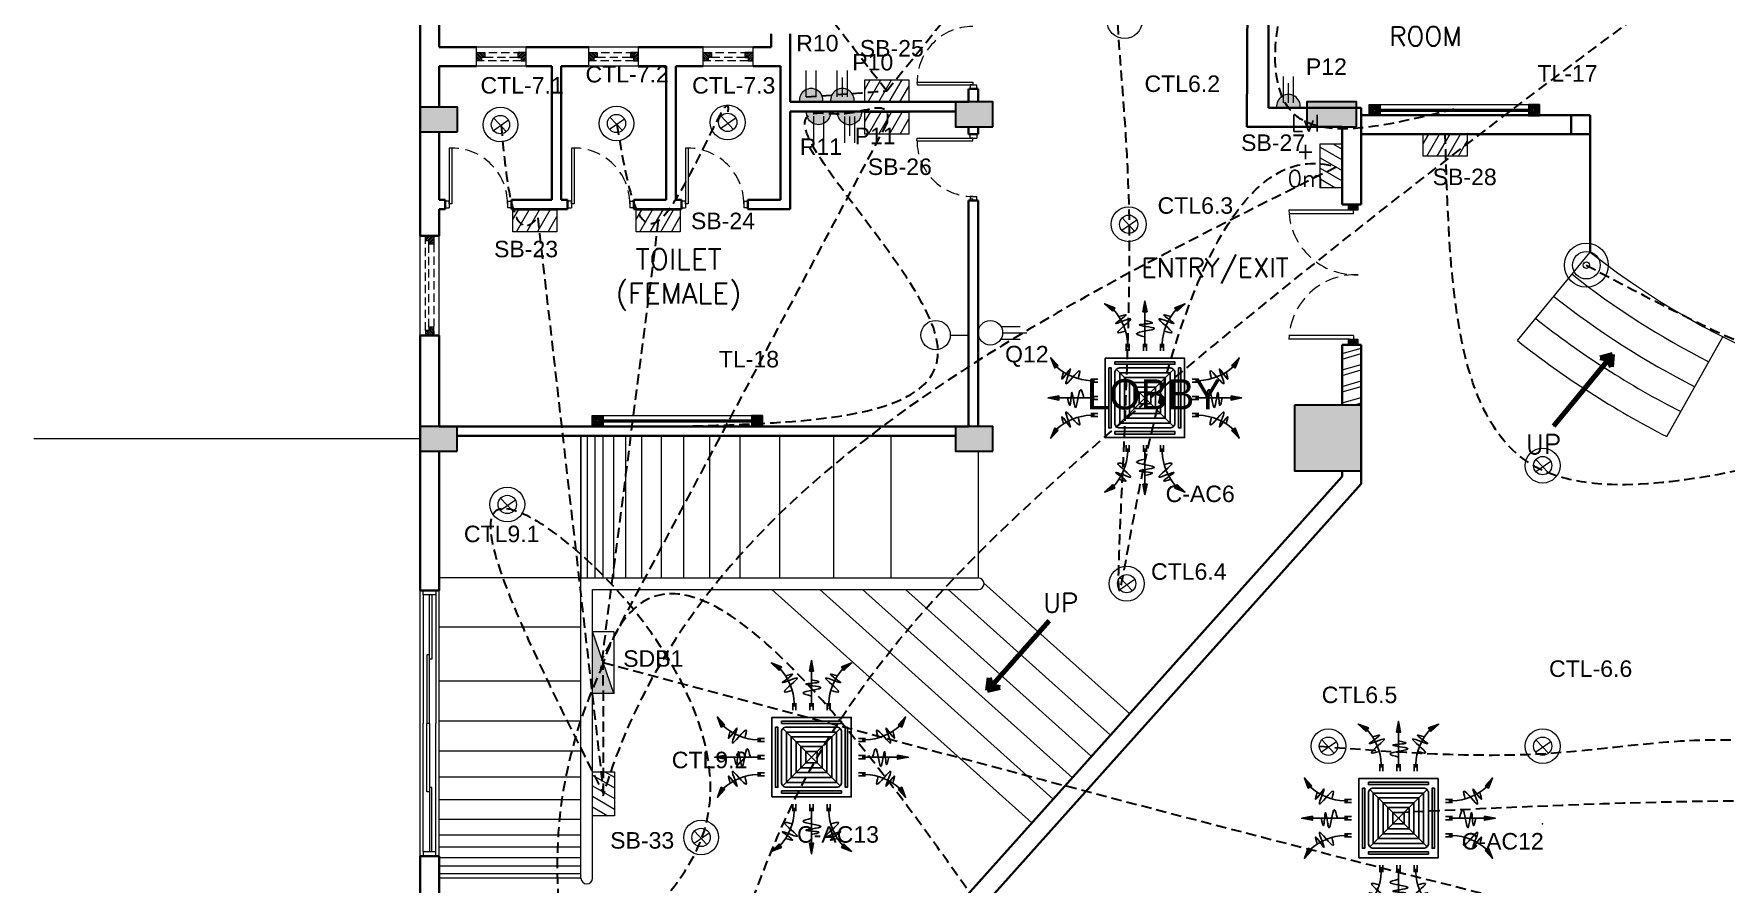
# Model space of a CAD drawing. Header units: inches. Extents: x 845 to 17085, y 908 to 10810.
# Drawn here: x 3922 to 4537, y 6362 to 6671 of the extents above; entities that cross this region are included whole.
import ezdxf

# ---------------------------------------------------------------- set-up
doc = ezdxf.new("R2010")
doc.units = ezdxf.units.IN
doc.header["$LTSCALE"] = 15
doc.header["$MEASUREMENT"] = 0
for name, pattern in [('ACAD_ISO03W100', [30, 12, -18]), ('CENTER2', [1.125, 0.75, -0.125, 0.125, -0.125]), ('CONTINUA', [0]), ('DASHED2', [0.375, 0.25, -0.125]), ('HIDDEN', [0.375, 0.25, -0.125])]:
    doc.linetypes.add(name, pattern=pattern)
for name, color, linetype, lineweight in [('.13', 5, 'Continuous', 13), ('.15', 4, 'Continuous', 15), ('c1', 21, 'Continuous', 30), ('E. Fixture', 6, 'Continuous', 20), ('FURN', 43, 'Continuous', 18), ('FURN 2', 34, 'Continuous', 15), ('FURNITURE', 175, 'Continuous', 80), ('HATCH', 251, 'Continuous', 5), ('humans', 7, 'Continuous', 15), ('PDF_Layer1', 1, 'Continuous', 18), ('SLD', 140, 'Continuous', 9), ('wall 1', 1, 'Continuous', 35), ('WIND & DOOR', 160, 'Continuous', 9), ('window and door', 170, 'Continuous', 9)]:
    doc.layers.add(name, color=color, linetype=linetype, lineweight=lineweight)
for name, color, linetype in [('AIR', 7, 'Continuous'), ('AIR-00', 8, 'Continuous'), ('AIR-01', 105, 'Continuous'), ('AIR-02', 2, 'Continuous'), ('AIR-04', 40, 'Continuous'), ('DB cable', 141, 'HIDDEN'), ('SB cable', 58, 'CENTER2'), ('Text', 255, 'Continuous')]:
    doc.layers.add(name, color=color, linetype=linetype)
doc.styles.add('ROMANS', font='ROMANS')
doc.styles.get("Standard").update_dxf_attribs({"font": 'arial.ttf'})

# ---------------------------------------------------------------- blocks, each defined once
blk = doc.blocks.new('ARROW')
at = {"layer": 'FURNITURE'}
h = blk.add_hatch(color=4, dxfattribs=at)
h.dxf.hatch_style = 1
h.paths.add_polyline_path([(3172.813, 3642.279), (3172.7, 3642.199), (3172.768, 3642.199)])
h.paths.add_polyline_path([(3172.768, 3642.199), (3172.7, 3642.199), (3172.813, 3642.119)])
at = {"color": 4}
blk.add_line((3173.701, 3642.202), (3173.701, 3642.196), dxfattribs=at)
at = {"layer": 'FURNITURE', "color": 4}
for p, q in [((3172.7, 3642.199), (3172.813, 3642.279)), ((3172.813, 3642.279), (3172.768, 3642.199)), ((3173.701, 3642.202), (3172.7, 3642.202)), ((3173.701, 3642.199), (3172.7, 3642.199)), ((3172.7, 3642.199), (3172.813, 3642.119)), ((3173.701, 3642.196), (3172.7, 3642.196)), ((3172.813, 3642.119), (3172.768, 3642.199))]:
    blk.add_line(p, q, dxfattribs=at)
blk = doc.blocks.new('C')
at = {"layer": 'E. Fixture'}
blk.add_hatch(color=256, dxfattribs=at).paths.add_polyline_path([(27131.11, -3595.1), (27140.34, -3595.1), (27140.34, -3591.94)])
blk.add_line((27140.34, -3591.94), (27131.11, -3595.1), dxfattribs=at)
blk.add_lwpolyline([(27131.11, -3591.94), (27140.34, -3591.94), (27140.34, -3595.1), (27131.11, -3595.1), (27131.11, -3591.94)], dxfattribs=at)
blk = doc.blocks.new('05')
at = {"layer": 'E. Fixture'}
blk.add_hatch(color=256, dxfattribs=at).paths.add_polyline_path([(27124.32, -3822.56), (27124.32, -3814.56, 1.138442)])
for p, q in [((27122.65, -3816.83), (27113.67, -3816.83)), ((27122.65, -3818.56), (27115.97, -3818.56)), ((27124.32, -3822.56), (27124.32, -3814.56)), ((27122.65, -3820.28), (27113.67, -3820.28))]:
    blk.add_line(p, q, dxfattribs=at)
blk.add_arc((27123.8, -3818.56), 4.03, 82.59172, 277.40828, dxfattribs=at)
blk = doc.blocks.new('10')
at = {"layer": 'E. Fixture'}
blk.add_hatch(color=256, dxfattribs=at).paths.add_polyline_path([(27132.13, -3831.38), (27132.13, -3823.38, 1.138442)])
for p, q in [((27132.13, -3831.38), (27132.13, -3823.38)), ((27130.46, -3825.65), (27121.48, -3825.65)), ((27130.46, -3829.1), (27121.48, -3829.1))]:
    blk.add_line(p, q, dxfattribs=at)
blk.add_arc((27131.61, -3827.38), 4.03, 82.59172, 277.40828, dxfattribs=at)
blk = doc.blocks.new('oo')
at = {"layer": 'E. Fixture', "lineweight": 15}
for p, q in [((755.23, 589.1), (809.18, 589.1)), ((755.23, 589.03), (809.18, 589.03)), ((755.23, 588.97), (809.18, 588.97)), ((755.23, 588.9), (809.18, 588.9)), ((755.23, 588.77), (809.18, 588.77)), ((755.23, 588.63), (809.18, 588.63)), ((755.23, 588.57), (809.18, 588.57)), ((755.23, 588.5), (809.18, 588.5)), ((755.23, 588.43), (809.18, 588.43)), ((755.23, 588.43), (809.18, 588.43))]:
    blk.add_line(p, q, dxfattribs=at)
at = {"layer": 'E. Fixture', "color": 5, "lineweight": 15}
blk.add_lwpolyline([(751.23, 590.77), (813.18, 590.77), (813.18, 586.76), (751.23, 586.76), (751.23, 590.77)], dxfattribs=at)
at = {"layer": 'HATCH', "lineweight": 15}
for points in [[(751.23, 590.77), (755.23, 590.77), (755.23, 586.76), (751.23, 586.76)], [(751.56, 590.43), (754.89, 590.43), (754.89, 587.1), (751.56, 587.1)], [(751.89, 590.1), (754.56, 590.1), (754.56, 587.43), (751.89, 587.43)], [(752.23, 589.77), (754.23, 589.77), (754.23, 587.76), (752.23, 587.76)], [(752.56, 589.43), (753.89, 589.43), (753.89, 588.1), (752.56, 588.1)], [(752.89, 589.1), (753.56, 589.1), (753.56, 588.43), (752.89, 588.43)], [(813.18, 590.77), (809.18, 590.77), (809.18, 586.76), (813.18, 586.76)], [(812.85, 590.43), (809.51, 590.43), (809.51, 587.1), (812.85, 587.1)], [(812.52, 590.1), (809.85, 590.1), (809.85, 587.43), (812.52, 587.43)], [(812.18, 589.77), (810.18, 589.77), (810.18, 587.76), (812.18, 587.76)], [(811.85, 589.43), (810.52, 589.43), (810.52, 588.1), (811.85, 588.1)], [(811.52, 589.1), (810.85, 589.1), (810.85, 588.43), (811.52, 588.43)]]:
    blk.add_lwpolyline(points, close=True, dxfattribs=at)
blk = doc.blocks.new('FCU-13000P (CASSETTE SPLIT)')
at = {"layer": 'AIR-00', "ltscale": 3}
for p, q in [((0, 0.523), (0, 1)), ((-0.193, 0.558), (-0.193, 0.487)), ((-0.162, 0.558), (-0.162, 0.487)), ((-0.016, 0.558), (-0.016, 0.487)), ((0.016, 0.558), (0.016, 0.487)), ((0.162, 0.558), (0.162, 0.487)), ((0.193, 0.558), (0.193, 0.487)), ((-0.558, 0.193), (-0.487, 0.193)), ((0.558, 0.193), (0.487, 0.193)), ((-0.523, 0), (-1, 0)), ((-0.558, 0.162), (-0.487, 0.162)), ((-0.558, 0.016), (-0.487, 0.016)), ((0.558, 0.162), (0.487, 0.162)), ((0.558, 0.016), (0.487, 0.016)), ((0.523, 0), (1, 0)), ((-0.558, -0.016), (-0.487, -0.016)), ((-0.558, -0.162), (-0.487, -0.162)), ((0.558, -0.016), (0.487, -0.016)), ((0.558, -0.162), (0.487, -0.162)), ((-0.558, -0.193), (-0.487, -0.193)), ((0.558, -0.193), (0.487, -0.193)), ((-0.193, -0.558), (-0.193, -0.487)), ((-0.162, -0.558), (-0.162, -0.487)), ((-0.016, -0.558), (-0.016, -0.487)), ((0, -0.523), (0, -1)), ((0.016, -0.558), (0.016, -0.487)), ((0.162, -0.558), (0.162, -0.487)), ((0.193, -0.558), (0.193, -0.487))]:
    blk.add_line(p, q, dxfattribs=at)
at = {"layer": 'AIR-00'}
for p, q in [((0.295, -0.295), (-0.295, 0.295)), ((0.295, 0.295), (-0.295, -0.295))]:
    blk.add_line(p, q, dxfattribs=at)
at = {"layer": 'AIR-00', "ltscale": 3}
for points in [[(-0.335, 0.895), (-0.311, 0.932), (-0.416, 0.973)], [(-0.022, 0.89), (0.022, 0.89), (0, 1)], [(0.335, 0.895), (0.311, 0.932), (0.416, 0.973)], [(-0.895, 0.335), (-0.932, 0.311), (-0.973, 0.416)], [(0.895, 0.335), (0.932, 0.311), (0.973, 0.416)], [(-0.89, 0.022), (-0.89, -0.022), (-1, 0)], [(0.89, 0.022), (0.89, -0.022), (1, 0)], [(-0.895, -0.335), (-0.932, -0.311), (-0.973, -0.416)], [(0.895, -0.335), (0.932, -0.311), (0.973, -0.416)], [(-0.335, -0.895), (-0.311, -0.932), (-0.416, -0.973)], [(-0.022, -0.89), (0.022, -0.89), (0, -1)], [(0.335, -0.895), (0.311, -0.932), (0.416, -0.973)]]:
    blk.add_lwpolyline(points, close=True, dxfattribs=at)
at = {"layer": 'AIR-00'}
for points in [[(-0.323, 0.914, -0.171809), (-0.178, 0.558), (-0.178, 0.522)], [(0.323, 0.914, 0.171809), (0.178, 0.558), (0.178, 0.522)], [(-0.914, 0.323, 0.171809), (-0.558, 0.178), (-0.522, 0.178)], [(0.914, 0.323, -0.171809), (0.558, 0.178), (0.522, 0.178)], [(-0.914, -0.323, -0.171809), (-0.558, -0.178), (-0.522, -0.178)], [(0.914, -0.323, 0.171809), (0.558, -0.178), (0.522, -0.178)], [(-0.323, -0.914, 0.171809), (-0.178, -0.558), (-0.178, -0.522)], [(0.323, -0.914, -0.171809), (0.178, -0.558), (0.178, -0.522)]]:
    blk.add_lwpolyline(points, format="xyb", dxfattribs=at)
for points in [[(-0.26, -0.26), (0.26, -0.26), (0.26, 0.26), (-0.26, 0.26)], [(-0.21, -0.21), (0.21, -0.21), (0.21, 0.21), (-0.21, 0.21)], [(-0.16, -0.16), (0.16, -0.16), (0.16, 0.16), (-0.16, 0.16)], [(-0.11, -0.11), (0.11, -0.11), (0.11, 0.11), (-0.11, 0.11)], [(-0.06, -0.06), (0.06, -0.06), (0.06, 0.06), (-0.06, 0.06)]]:
    blk.add_lwpolyline(points, close=True, dxfattribs=at)
at = {"layer": 'AIR-00', "ltscale": 3}
for points in [[(-0.268, 0.84), (-0.231, 0.852), (-0.134, 0.882), (-0.422, 0.704), (0.005, 0.903), (-0.358, 0.645), (-0.239, 0.678), (-0.199, 0.69)], [(0.268, 0.84), (0.231, 0.852), (0.134, 0.882), (0.422, 0.704), (-0.005, 0.903), (0.358, 0.645), (0.239, 0.678), (0.199, 0.69)], [(-0.84, 0.268), (-0.852, 0.231), (-0.882, 0.134), (-0.704, 0.422), (-0.903, -0.005), (-0.645, 0.358), (-0.678, 0.239), (-0.69, 0.199)], [(0.84, 0.268), (0.852, 0.231), (0.882, 0.134), (0.704, 0.422), (0.903, -0.005), (0.645, 0.358), (0.678, 0.239), (0.69, 0.199)], [(-0.84, -0.268), (-0.852, -0.231), (-0.882, -0.134), (-0.704, -0.422), (-0.903, 0.005), (-0.645, -0.358), (-0.678, -0.239), (-0.69, -0.199)], [(0.84, -0.268), (0.852, -0.231), (0.882, -0.134), (0.704, -0.422), (0.903, 0.005), (0.645, -0.358), (0.678, -0.239), (0.69, -0.199)], [(-0.268, -0.84), (-0.231, -0.852), (-0.134, -0.882), (-0.422, -0.704), (0.005, -0.903), (-0.358, -0.645), (-0.239, -0.678), (-0.199, -0.69)], [(0.268, -0.84), (0.231, -0.852), (0.134, -0.882), (0.422, -0.704), (-0.005, -0.903), (0.358, -0.645), (0.239, -0.678), (0.199, -0.69)]]:
    blk.add_open_spline(points, degree=3, knots=[0.0032834, 0.0032834, 0.0032834, 0.0032834, 0.0712567, 0.1924075, 0.3347111, 0.5062145, 0.5813292, 0.5813292, 0.5813292, 0.5813292], dxfattribs=at)
for points in [[(0, 0.8), (0.077, 0.776), (-0.058, 0.755), (0.098, 0.718), (-0.087, 0.663), (0, 0.631)], [(-0.8, 0), (-0.776, -0.077), (-0.755, 0.058), (-0.718, -0.098), (-0.663, 0.087), (-0.631, 0)], [(0.8, 0), (0.776, -0.077), (0.755, 0.058), (0.718, -0.098), (0.663, 0.087), (0.631, 0)], [(0, -0.8), (0.077, -0.776), (-0.058, -0.755), (0.098, -0.718), (-0.087, -0.663), (0, -0.631)]]:
    blk.add_spline(points, degree=3, dxfattribs=at)
for points in [[(-0.416, 0.973), (-0.335, 0.895), (-0.311, 0.932)], [(0, 1), (-0.022, 0.89), (0.022, 0.89)], [(0.416, 0.973), (0.335, 0.895), (0.311, 0.932)], [(-0.973, 0.416), (-0.895, 0.335), (-0.932, 0.311)], [(0.973, 0.416), (0.895, 0.335), (0.932, 0.311)], [(-1, 0), (-0.89, 0.022), (-0.89, -0.022)], [(1, 0), (0.89, 0.022), (0.89, -0.022)], [(-0.973, -0.416), (-0.895, -0.335), (-0.932, -0.311)], [(0.973, -0.416), (0.895, -0.335), (0.932, -0.311)], [(-0.416, -0.973), (-0.335, -0.895), (-0.311, -0.932)], [(0, -1), (-0.022, -0.89), (0.022, -0.89)], [(0.416, -0.973), (0.335, -0.895), (0.311, -0.932)]]:
    blk.add_solid(points, dxfattribs=at)
at = {"layer": 'AIR-01'}
for points in [[(-0.31, 0.372), (0.31, 0.372), (0.31, 0.348), (-0.31, 0.348)], [(-0.373, 0.31), (-0.348, 0.31), (-0.348, -0.31), (-0.373, -0.31)], [(0.372, 0.31), (0.348, 0.31), (0.348, -0.31), (0.372, -0.31)], [(-0.31, -0.373), (0.31, -0.373), (0.31, -0.348), (-0.31, -0.348)]]:
    blk.add_lwpolyline(points, close=True, dxfattribs=at)
at = {"layer": 'AIR-02'}
blk.add_lwpolyline([(-0.26, -0.31), (0.26, -0.31, 0.414214), (0.31, -0.26), (0.31, 0.26, 0.414214), (0.26, 0.31), (-0.26, 0.31, 0.414214), (-0.31, 0.26), (-0.31, -0.26, 0.414214)], format="xyb", close=True, dxfattribs=at)
at = {"layer": 'AIR-04'}
blk.add_lwpolyline([(-0.41, -0.41), (0.41, -0.41), (0.41, 0.41), (-0.41, 0.41)], close=True, dxfattribs=at)
blk = doc.blocks.new('L4')
at = {"layer": 'E. Fixture'}
for radius in [8, 8, 5, 1.17]:
    blk.add_circle((39232.56, 28184.17), radius, dxfattribs=at)

msp = doc.modelspace()

# ---------------------------------------------------------------- hatches: boundary and pattern name
at = {"layer": 'E. Fixture', "lineweight": 5}
h = msp.add_hatch(dxfattribs=at)
h.set_pattern_fill('ANSI31', color=256, scale=26.668912, angle=15, style=0)
h.set_pattern_definition([(60, (-66607.7462, 14084.1857), (-2.88699442, 1.666807), [])])
h.paths.add_polyline_path([(4223.81, 6645.9), (4239.81, 6645.9), (4239.81, 6653.9), (4223.81, 6653.9)])
h = msp.add_hatch(dxfattribs=at)
h.set_pattern_fill('ANSI31', color=256, scale=26.668912, angle=15, style=0)
h.set_pattern_definition([(60, (-66607.673, 14072.4368), (-2.88699442, 1.666807), [])])
h.paths.add_polyline_path([(4223.88, 6634.15), (4239.88, 6634.15), (4239.88, 6642.15), (4223.88, 6642.15)])
h = msp.add_hatch(dxfattribs=at)
h.set_pattern_fill('ANSI31', color=256, scale=26.668912, angle=-75, style=0)
h.set_pattern_definition([(330, (11827.7637, 77462.244), (1.666807, 2.88699442), [])])
h.paths.add_polyline_path([(4389.47, 6630.69), (4389.47, 6614.69), (4397.47, 6614.69), (4397.47, 6630.69)])
h = msp.add_hatch(dxfattribs=at)
h.set_pattern_fill('ANSI31', color=256, scale=26.668912, angle=15, style=0)
h.set_pattern_definition([(60, (-66404.5973, 14064.438), (-2.88699442, 1.666807), [])])
h.paths.add_polyline_path([(4426.95, 6626.15), (4442.96, 6626.15), (4442.96, 6634.15), (4426.95, 6634.15)])
h = msp.add_hatch(dxfattribs=at)
h.set_pattern_fill('ANSI31', color=256, scale=26.668912, angle=15, style=0)
h.set_pattern_definition([(60, (-66735.691, 14036.9714), (-2.88699442, 1.666807), [])])
h.paths.add_polyline_path([(4095.86, 6598.68), (4111.86, 6598.68), (4111.86, 6606.68), (4095.86, 6606.68)])
h = msp.add_hatch(dxfattribs=at)
h.set_pattern_fill('ANSI31', color=256, scale=26.668912, angle=15, style=0)
h.set_pattern_definition([(60, (-66690.818, 14036.9714), (-2.88699442, 1.666807), [])])
h.paths.add_polyline_path([(4140.73, 6598.68), (4156.73, 6598.68), (4156.73, 6606.68), (4140.73, 6606.68)])
h = msp.add_hatch(dxfattribs=at)
h.set_pattern_fill('ANSI31', color=256, scale=26.668912, angle=-75, style=0)
h.set_pattern_definition([(330, (11563.0955, 77233.9306), (1.666807, 2.88699442), [])])
h.paths.add_polyline_path([(4124.8, 6402.38), (4124.8, 6386.38), (4132.81, 6386.38), (4132.81, 6402.38)])
at = {"layer": 'HATCH'}
h = msp.add_hatch(color=256, dxfattribs=at)
h.dxf.hatch_style = 1
h.paths.add_polyline_path([(4075.64, 6644.02), (4075.64, 6634.97), (4062.07, 6634.97), (4062.07, 6644.02)])
h = msp.add_hatch(color=256, dxfattribs=at)
h.dxf.hatch_style = 1
h.paths.add_polyline_path([(4270.44, 6645.9), (4270.44, 6636.85), (4256.87, 6636.85), (4256.87, 6645.9)])
h = msp.add_hatch(color=256, dxfattribs=at)
h.dxf.hatch_style = 1
h.paths.add_polyline_path([(4402.69, 6645.9), (4402.69, 6636.85), (4384.6, 6636.85), (4384.6, 6645.9)])
at = {"layer": 'HATCH', "lineweight": 0, "true_color": 0x000000}
h = msp.add_hatch(dxfattribs=at)
h.set_pattern_fill('ANSI31', color=18, scale=0.135883)
h.set_pattern_definition([(45, (-945171.98487, -1055695.2098), (-0.30506607815, 0.30506607815), [])])
h.paths.add_polyline_path([(4403.2, 6559.63), (4402.86, 6559.63), (4399.81, 6559.63), (4399.81, 6557.58), (4403.2, 6557.58)])
h.paths.add_polyline_path([(4403.2, 6608.54), (4399.81, 6608.54), (4399.81, 6606.49), (4400.15, 6606.49), (4403.2, 6606.49)])
at = {"layer": 'HATCH'}
h = msp.add_hatch(dxfattribs=at)
h.set_pattern_fill('ANSI32', color=256, scale=0.603121, angle=151)
h.set_pattern_definition([(196, (-97412.798, -48829.086), (1.58346172, -5.52218727), []), (196, (-97415.1666, -48827.773), (1.58346172, -5.52218727), [])])
h.paths.add_polyline_path([(4397.47, 6535.8), (4404.41, 6535.8), (4404.41, 6557.58), (4397.47, 6557.58)])
h = msp.add_hatch(color=256, dxfattribs=at)
h.dxf.hatch_style = 1
h.paths.add_polyline_path([(4404.41, 6525.53), (4380.28, 6525.53), (4380.28, 6511.67), (4404.41, 6511.67)])
h.paths.add_polyline_path([(4404.41, 6535.8), (4380.28, 6535.8), (4380.28, 6525.53), (4404.41, 6525.53)])
h = msp.add_hatch(color=256, dxfattribs=at)
h.dxf.hatch_style = 1
h.paths.add_polyline_path([(4075.57, 6527.91), (4075.57, 6518.87), (4062, 6518.87), (4062, 6527.91)])
h = msp.add_hatch(color=256, dxfattribs=at)
h.dxf.hatch_style = 1
h.paths.add_polyline_path([(4270.44, 6527.91), (4270.44, 6518.87), (4256.87, 6518.87), (4256.87, 6527.91)])

# ---------------------------------------------------------------- linework, layer by layer
at = {"layer": '.13'}
for p, q in [((4320.17, 6423.43), (4267.18, 6470.95)), ((4284.61, 6383.77), (4190, 6468.6)), ((4292.39, 6392.45), (4207.46, 6468.6)), ((4299.34, 6400.19), (4223.04, 6468.6)), ((4306.28, 6407.94), (4238.63, 6468.6)), ((4313.23, 6415.69), (4254.21, 6468.6))]:
    msp.add_line(p, q, dxfattribs=at)
at = {"layer": '.15', "lineweight": 15}
for p, q in [((4100.69, 6665.8), (4082.59, 6665.8)), ((4141.57, 6665.8), (4123.48, 6665.8)), ((4183.19, 6665.8), (4165.09, 6665.8)), ((4100.69, 6658.87), (4082.59, 6658.87)), ((4141.57, 6658.87), (4123.48, 6658.87)), ((4183.19, 6658.87), (4165.09, 6658.87)), ((4062.07, 6561.02), (4062.07, 6597.21)), ((4069, 6561.02), (4069, 6597.21)), ((4062.07, 6371.7), (4062.07, 6468.2)), ((4069, 6371.7), (4069, 6468.2))]:
    msp.add_line(p, q, dxfattribs=at)
at = {"layer": 'c1'}
for points in [[(4075.64, 6634.97), (4075.64, 6644.02), (4062.07, 6644.02), (4062.07, 6634.97)], [(4270.44, 6636.85), (4270.44, 6645.9), (4256.87, 6645.9), (4256.87, 6636.85)], [(4402.69, 6636.85), (4402.69, 6645.9), (4384.6, 6645.9), (4384.6, 6636.85)], [(4380.28, 6535.8), (4404.41, 6535.8), (4404.41, 6511.67), (4380.28, 6511.67)], [(4075.57, 6518.87), (4075.57, 6527.91), (4062, 6527.91), (4062, 6518.87)], [(4270.44, 6518.87), (4270.44, 6527.91), (4256.87, 6527.91), (4256.87, 6518.87)]]:
    msp.add_lwpolyline(points, close=True, dxfattribs=at)
at = {"layer": 'DB cable', "color": 6, "linetype": 'DASHED2', "lineweight": 30}
msp.add_spline([(4128.72, 6442.09), (5275.24, 6402.93), (4920.92, 6825.11), (4410.06, 6825.11), (4823.67, 6955.77)], degree=3, dxfattribs=at)
at = {"layer": 'DB cable', "linetype": 'DASHED2', "lineweight": 30}
for points in [[(4153.86, 6241.6), (4206.56, 6407.66), (4327.81, 6538.26), (4840.26, 6907.51)], [(4417.44, 6096.77), (4667.05, 6096.77), (4879.94, 6097.38), (4990.86, 6518.54), (4840.26, 6907.51)], [(4417.69, 6243.27), (4665.19, 6241.13), (4883.3, 6241.13), (4840.26, 6907.51)], [(4417.93, 6387.59), (4665.43, 6387.59), (4881.43, 6383.95), (4840.26, 6907.51)], [(4231.81, 6649.9), (4374.17, 6825.25)], [(4231.88, 6638.15), (4128.24, 6443.47)], [(4395.3, 6622.2), (4128.81, 6394.38), (4128.57, 6393.58)], [(4104.87, 6603.76), (4128.81, 6394.38)], [(4148.73, 6602.68), (4127.63, 6438.7)], [(4320.44, 6271.33), (4128.72, 6442.09), (4127.63, 6438.7)], [(4318.4, 6048.6), (4127.63, 6438.7), (4128.16, 6439.85)], [(4128.81, 6394.38), (4128.72, 6442.09)]]:
    msp.add_spline(points, degree=3, dxfattribs=at)
at = {"layer": 'E. Fixture', "lineweight": 5}
for p, q in [((4094.27, 6639.2), (4088.82, 6635.43)), ((4088.89, 6639.93), (4093.44, 6635.08)), ((4136.49, 6639.59), (4131.04, 6635.83)), ((4131.1, 6640.32), (4135.66, 6635.47)), ((4176.92, 6639.99), (4171.48, 6636.22)), ((4171.54, 6640.72), (4176.09, 6635.87)), ((4322.76, 6602.95), (4317.32, 6599.19)), ((4317.38, 6603.69), (4321.94, 6598.84)), ((4254.93, 6561.13), (4261.6, 6561.13)), ((4261.6, 6563.15), (4261.6, 6559.11)), ((4273.38, 6564.26), (4280.35, 6564.26)), ((4273.97, 6561.96), (4282.78, 6561.96)), ((4273.38, 6559.66), (4280.35, 6559.66)), ((4473.32, 6515.21), (4467.88, 6511.44)), ((4467.94, 6515.94), (4472.5, 6511.09)), ((4096.76, 6501.09), (4091.32, 6497.33)), ((4091.38, 6501.82), (4095.94, 6496.97)), ((4322.02, 6472.3), (4316.58, 6468.54)), ((4316.64, 6473.04), (4321.2, 6468.18)), ((4390.03, 6413.94), (4394.59, 6409.09)), ((4467.94, 6413.94), (4472.5, 6409.09)), ((4395.41, 6413.21), (4389.97, 6409.44)), ((4473.32, 6413.21), (4467.88, 6409.44)), ((4167.24, 6380.03), (4161.79, 6376.27)), ((4161.86, 6380.76), (4166.41, 6375.91))]:
    msp.add_line(p, q, dxfattribs=at)
for points in [[(4223.81, 6653.9), (4239.81, 6653.9), (4239.81, 6645.9), (4223.81, 6645.9)], [(4223.88, 6642.15), (4239.88, 6642.15), (4239.88, 6634.15), (4223.88, 6634.15)], [(4397.47, 6630.69), (4397.47, 6614.69), (4389.47, 6614.69), (4389.47, 6630.69)], [(4426.95, 6634.15), (4442.96, 6634.15), (4442.96, 6626.15), (4426.95, 6626.15)], [(4095.86, 6606.68), (4111.86, 6606.68), (4111.86, 6598.68), (4095.86, 6598.68)], [(4140.73, 6606.68), (4156.73, 6606.68), (4156.73, 6598.68), (4140.73, 6598.68)], [(4132.81, 6402.38), (4132.81, 6386.38), (4124.8, 6386.38), (4124.8, 6402.38)]]:
    msp.add_lwpolyline(points, close=True, dxfattribs=at)
for centre, radius in [((4318.33, 6675.22), 6.33), ((4091.32, 6637.65), 6.33), ((4133.53, 6638.04), 6.33), ((4133.53, 6638.04), 3.33), ((4173.97, 6638.44), 6.33), ((4173.97, 6638.44), 3.33), ((4091.32, 6637.65), 3.33), ((4319.81, 6601.4), 6.33), ((4319.81, 6601.4), 3.33), ((4249.6, 6561.13), 5.33), ((4269.51, 6561.96), 4.46), ((4470.37, 6513.66), 6.33), ((4470.37, 6513.66), 3.33), ((4093.81, 6499.54), 6.33), ((4093.81, 6499.54), 3.33), ((4319.07, 6470.75), 6.33), ((4319.07, 6470.75), 3.33), ((4392.46, 6411.66), 6.33), ((4392.46, 6411.66), 3.33), ((4470.37, 6411.66), 6.33), ((4470.37, 6411.66), 3.33), ((4164.29, 6378.48), 6.33), ((4164.29, 6378.48), 3.33)]:
    msp.add_circle(centre, radius, dxfattribs=at)
at = {"layer": 'FURN'}
for p, q in [((4461.21, 6559.1), (4487.66, 6591.24)), ((4515.53, 6524.2), (4535.92, 6560.52)), ((4120.61, 6472.84), (4265.07, 6472.84)), ((4120.61, 6363.71), (4120.61, 6472.84)), ((4124.85, 6468.6), (4265.07, 6468.6)), ((4124.85, 6363.71), (4124.85, 6468.6))]:
    msp.add_line(p, q, dxfattribs=at)
for centre, radius, start, end in [((4664.95, 6816.47), 297.03, 231.74785, 243.15707), ((4664.95, 6816.47), 307.44, 231.70717, 243.07338), ((4664.95, 6816.47), 317.84, 231.66915, 242.99518), ((4664.95, 6816.47), 328.25, 231.63354, 242.92194), ((4265.07, 6470.72), 2.12, 270, 90), ((4122.73, 6363.71), 2.12, 180, 0)]:
    msp.add_arc(centre, radius, start, end, dxfattribs=at)
at = {"layer": 'FURN 2'}
for p, q in [((4120.61, 6524.45), (4120.61, 6472.84)), ((4120.61, 6472.84), (4120.61, 6524.45)), ((4122.82, 6524.45), (4122.82, 6472.84)), ((4125.6, 6524.45), (4125.6, 6472.84)), ((4128.55, 6524.45), (4128.55, 6472.84)), ((4132.47, 6524.45), (4132.47, 6472.84)), ((4136.83, 6524.45), (4136.83, 6472.84)), ((4142.58, 6524.45), (4142.58, 6472.84)), ((4149.72, 6524.45), (4149.72, 6472.84)), ((4157.94, 6524.45), (4157.94, 6472.84)), ((4167.37, 6524.45), (4167.37, 6472.84)), ((4178.34, 6524.45), (4178.34, 6472.84)), ((4192.84, 6524.45), (4192.84, 6472.84)), ((4212.5, 6524.45), (4212.5, 6472.84)), ((4233.29, 6524.45), (4233.29, 6472.84)), ((4265.07, 6518.87), (4265.07, 6472.84)), ((4120.61, 6472.84), (4069, 6472.84)), ((4120.61, 6454.95), (4069, 6454.95)), ((4120.61, 6435.29), (4069, 6435.29)), ((4120.61, 6420.79), (4069, 6420.79)), ((4120.61, 6409.82), (4069, 6409.82)), ((4120.61, 6400.4), (4069, 6400.4)), ((4120.61, 6392.17), (4069, 6392.17)), ((4120.61, 6385.03), (4069, 6385.03)), ((4120.61, 6379.28), (4069, 6379.28)), ((4120.61, 6374.92), (4069, 6374.92)), ((4120.61, 6371.01), (4069, 6371.01)), ((4120.61, 6368.05), (4069, 6368.05)), ((4120.61, 6365.27), (4069, 6365.27)), ((4120.61, 6363.71), (4069, 6363.71))]:
    msp.add_line(p, q, dxfattribs=at)
msp.add_arc((4664.95, 6816.47), 286.63, 231.79148, 308.49842, dxfattribs=at)
at = {"layer": 'HATCH', "lineweight": 0}
for p, q in [((4082.59, 6663.23), (4084.4, 6661.42)), ((4082.59, 6662.56), (4084.33, 6660.83)), ((4082.59, 6661.9), (4083.67, 6660.83)), ((4082.59, 6661.24), (4083.01, 6660.83)), ((4082.64, 6663.84), (4084.45, 6662.03)), ((4083.3, 6663.84), (4085.11, 6662.03)), ((4083.96, 6663.84), (4085.61, 6662.2)), ((4084.62, 6663.84), (4085.61, 6662.86)), ((4085.29, 6663.84), (4085.61, 6663.52)), ((4099.32, 6663.84), (4097.67, 6662.2)), ((4098.65, 6663.84), (4097.67, 6662.86)), ((4097.99, 6663.84), (4097.67, 6663.52)), ((4099.98, 6663.84), (4098.17, 6662.03)), ((4100.64, 6663.84), (4098.83, 6662.03)), ((4100.69, 6663.23), (4098.88, 6661.42)), ((4100.69, 6662.56), (4098.95, 6660.83)), ((4100.69, 6661.9), (4099.61, 6660.83)), ((4100.69, 6661.24), (4100.27, 6660.83)), ((4123.48, 6663.23), (4125.29, 6661.42)), ((4123.48, 6662.56), (4125.22, 6660.83)), ((4123.48, 6661.9), (4124.55, 6660.83)), ((4123.48, 6661.24), (4123.89, 6660.83)), ((4123.52, 6663.84), (4125.33, 6662.03)), ((4124.19, 6663.84), (4126, 6662.03)), ((4124.85, 6663.84), (4126.49, 6662.2)), ((4125.51, 6663.84), (4126.49, 6662.86)), ((4126.17, 6663.84), (4126.49, 6663.52)), ((4140.2, 6663.84), (4138.56, 6662.2)), ((4139.54, 6663.84), (4138.56, 6662.86)), ((4138.88, 6663.84), (4138.56, 6663.52)), ((4140.86, 6663.84), (4139.06, 6662.03)), ((4141.53, 6663.84), (4139.72, 6662.03)), ((4141.57, 6663.23), (4139.76, 6661.42)), ((4141.57, 6662.56), (4139.83, 6660.83)), ((4141.57, 6661.9), (4140.5, 6660.83)), ((4141.57, 6661.24), (4141.16, 6660.83)), ((4165.09, 6663.23), (4166.9, 6661.42)), ((4165.09, 6662.56), (4166.83, 6660.83)), ((4165.09, 6661.9), (4166.17, 6660.83)), ((4165.09, 6661.24), (4165.51, 6660.83)), ((4165.14, 6663.84), (4166.95, 6662.03)), ((4165.8, 6663.84), (4167.61, 6662.03)), ((4166.46, 6663.84), (4168.11, 6662.2)), ((4167.13, 6663.84), (4168.11, 6662.86)), ((4167.79, 6663.84), (4168.11, 6663.52)), ((4181.82, 6663.84), (4180.17, 6662.2)), ((4181.16, 6663.84), (4180.17, 6662.86)), ((4180.49, 6663.84), (4180.17, 6663.52)), ((4182.48, 6663.84), (4180.67, 6662.03)), ((4183.14, 6663.84), (4181.33, 6662.03)), ((4183.19, 6663.23), (4181.38, 6661.42)), ((4183.19, 6662.56), (4181.45, 6660.83)), ((4183.19, 6661.9), (4182.11, 6660.83)), ((4183.19, 6661.24), (4182.77, 6660.83)), ((4064.44, 6597.21), (4064.03, 6596.8)), ((4065.1, 6597.21), (4064.03, 6596.14)), ((4065.77, 6597.21), (4064.03, 6595.47)), ((4066.43, 6597.21), (4064.62, 6595.4)), ((4067.04, 6597.17), (4065.24, 6595.36)), ((4067.04, 6596.5), (4065.24, 6594.69)), ((4067.04, 6595.84), (4065.4, 6594.2)), ((4067.04, 6595.18), (4066.06, 6594.2)), ((4067.04, 6594.52), (4066.72, 6594.2)), ((4065.77, 6561.02), (4064.03, 6562.76)), ((4065.1, 6561.02), (4064.03, 6562.1)), ((4064.44, 6561.02), (4064.03, 6561.44)), ((4066.43, 6561.02), (4064.62, 6562.83)), ((4067.04, 6561.73), (4065.24, 6563.54)), ((4067.04, 6561.07), (4065.24, 6562.88)), ((4067.04, 6562.39), (4065.4, 6564.04)), ((4067.04, 6563.06), (4066.06, 6564.04)), ((4067.04, 6563.72), (4066.72, 6564.04))]:
    msp.add_line(p, q, dxfattribs=at)
at = {"layer": 'HATCH', "linetype": 'ACAD_ISO03W100', "lineweight": 0, "ltscale": 15}
msp.add_line((4263.52, 6610.09), (4262.66, 6610.95), dxfattribs=at)
at = {"layer": 'humans', "linetype": 'ByBlock'}
for p, q in [((4062, 6523.39), (3921.62, 6523.39)), ((4264.65, 6351.12), (4299.59, 6390.09)), ((4417.93, 6385.48), (4418.43, 6385.48))]:
    msp.add_line(p, q, dxfattribs=at)
for p in [(4392.34, 6383.38), (4470.26, 6383.38)]:
    msp.add_point(p, dxfattribs=at)
at = {"layer": 'PDF_Layer1', "lineweight": 18}
for p, q in [((4082.59, 6658.87), (4082.59, 6665.8)), ((4100.69, 6658.87), (4100.69, 6665.8)), ((4123.48, 6658.87), (4123.48, 6665.8)), ((4141.57, 6658.87), (4141.57, 6665.8)), ((4165.09, 6658.87), (4165.09, 6665.8)), ((4183.19, 6658.87), (4183.19, 6665.8)), ((4062.07, 6597.21), (4069, 6597.21)), ((4062.07, 6561.02), (4069, 6561.02))]:
    msp.add_line(p, q, dxfattribs=at)
at = {"layer": 'SB cable', "linetype": 'DASHED2', "lineweight": 30}
for points in [[(4314.43, 6792.21), (4315.84, 6673), (4320, 6598.07), (4316.58, 6468.54), (4393.47, 6622.69), (4395.3, 6622.2)], [(4438.18, 6643.22), (4377.89, 6643.78), (4405.53, 6719.17), (4416.87, 6719.73), (4437.45, 6715.4)], [(4486.24, 6586.53), (4554.08, 6553.41), (4628.57, 6532.3), (4703.93, 6532.5), (4776.54, 6552.62), (4842.73, 6585.59), (4954.42, 6680.41), (4955.06, 6679.9)], [(4212.31, 6675.14), (4231.81, 6649.9)], [(4133.64, 6637.62), (4148.73, 6602.68), (4173.97, 6641.77), (4173.8, 6640.51)], [(4202.49, 6647.68), (4231.81, 6649.9)], [(4155.65, 6527.91), (4249.6, 6561.13), (4206.96, 6641.87), (4218.3, 6641.87), (4231.88, 6642.15), (4231.88, 6638.15)], [(4091.55, 6637.31), (4103.86, 6602.68), (4104.87, 6603.76)], [(4389.12, 6411.66), (4472.5, 6409.09), (4551.24, 6413.21), (4626.12, 6414.99), (4626.05, 6513.51), (4548.51, 6513.32), (4467.04, 6513.66), (4434.95, 6634.15)], [(4106.37, 6234.9), (4210.61, 6237.82), (4207.4, 6316.34), (4105.63, 6315.74), (4164.51, 6378.15), (4090.97, 6497.79), (4128.81, 6394.38)]]:
    msp.add_spline(points, degree=3, dxfattribs=at)
at = {"layer": 'wall 1', "ltscale": 1.5}
for p, q in [((4362.8, 6636.85), (4363.74, 6821.25)), ((4370.68, 6643.78), (4370.68, 6719.73)), ((4069, 6665.8), (4069, 6693.55)), ((4069, 6665.8), (4069, 6666.18)), ((4069, 6665.8), (4082.59, 6665.8)), ((4100.69, 6665.8), (4123.48, 6665.8)), ((4141.57, 6665.8), (4165.09, 6665.8)), ((4183.19, 6665.8), (4189.75, 6665.8)), ((4189.75, 6665.8), (4189.75, 6670.63)), ((4196.68, 6670.63), (4196.68, 6645.9)), ((4196.68, 6670.63), (4196.68, 6648.26)), ((4069, 6658.87), (4082.59, 6658.87)), ((4069, 6658.87), (4069, 6643.82)), ((4100.69, 6658.87), (4109.98, 6658.87)), ((4109.98, 6658.87), (4109.98, 6610.32)), ((4113.45, 6658.87), (4113.45, 6610.32)), ((4113.45, 6658.87), (4123.48, 6658.87)), ((4141.57, 6658.87), (4151.6, 6658.87)), ((4151.6, 6658.87), (4151.6, 6610.32)), ((4155.07, 6658.87), (4165.09, 6658.87)), ((4155.07, 6658.87), (4155.07, 6610.32)), ((4183.19, 6658.87), (4193.21, 6658.87)), ((4193.21, 6658.87), (4193.21, 6610.32)), ((4261.6, 6650.67), (4261.6, 6645.9)), ((4261.61, 6650.67), (4265.07, 6650.67)), ((4265.07, 6650.67), (4265.07, 6645.9)), ((4265.07, 6650.67), (4265.07, 6645.9)), ((4196.68, 6645.9), (4261.6, 6645.9)), ((4196.68, 6642.43), (4256.87, 6642.43)), ((4196.68, 6642.43), (4196.68, 6606.85)), ((4370.68, 6643.78), (4404.41, 6643.78)), ((4404.41, 6608.54), (4404.41, 6643.78)), ((4404.41, 6641.08), (4480.72, 6641.08)), ((4480.72, 6641.08), (4487.66, 6641.08)), ((4480.72, 6634.1), (4480.72, 6641.08)), ((4487.66, 6591.24), (4487.66, 6641.08)), ((4487.66, 6634.1), (4487.66, 6641.08)), ((4069, 6634.97), (4069, 6610.32)), ((4261.6, 6636.85), (4261.6, 6634.18)), ((4261.6, 6636.85), (4261.6, 6634.18)), ((4265.07, 6636.85), (4265.07, 6634.18)), ((4265.07, 6636.85), (4265.07, 6634.18)), ((4362.78, 6636.85), (4397.47, 6636.85)), ((4397.47, 6608.54), (4397.47, 6636.85)), ((4261.6, 6634.18), (4265.07, 6634.18)), ((4404.41, 6634.15), (4480.72, 6634.15)), ((4480.72, 6634.15), (4487.66, 6634.15)), ((4069, 6610.32), (4071.24, 6610.32)), ((4071.24, 6606.85), (4071.24, 6610.32)), ((4095.37, 6610.32), (4109.98, 6610.32)), ((4095.37, 6606.85), (4095.37, 6610.32)), ((4113.45, 6610.32), (4115.69, 6610.32)), ((4115.69, 6606.85), (4115.69, 6610.32)), ((4139.81, 6610.32), (4151.6, 6610.32)), ((4139.81, 6606.85), (4139.81, 6610.32)), ((4155.07, 6610.32), (4157.16, 6610.32)), ((4157.16, 6606.85), (4157.16, 6610.32)), ((4181.28, 6610.32), (4193.21, 6610.32)), ((4181.28, 6606.85), (4181.28, 6610.32)), ((4069, 6606.85), (4069, 6597.21)), ((4069, 6606.85), (4071.24, 6606.85)), ((4095.37, 6606.85), (4115.69, 6606.85)), ((4139.81, 6606.85), (4157.16, 6606.85)), ((4181.28, 6606.85), (4196.68, 6606.85)), ((4261.6, 6610.09), (4261.6, 6527.91)), ((4265.07, 6610.09), (4261.6, 6610.09)), ((4265.07, 6610.09), (4265.07, 6527.99)), ((4397.47, 6608.54), (4404.41, 6608.54)), ((4069, 6597.21), (4062.07, 6597.21)), ((4062.07, 6468.2), (4062.07, 6561.02)), ((4069, 6561.02), (4062.07, 6561.02)), ((4069, 6561.02), (4069, 6527.91)), ((4397.47, 6535.8), (4397.47, 6557.58)), ((4397.47, 6557.58), (4404.41, 6557.58)), ((4404.41, 6507), (4404.41, 6557.58)), ((4069, 6527.91), (4261.6, 6527.91)), ((4075.57, 6524.45), (4256.87, 6524.45)), ((4069, 6518.87), (4069, 6468.2)), ((4254.83, 6350.56), (4397.47, 6509.65)), ((4264.65, 6351.12), (4404.41, 6507)), ((4397.47, 6509.65), (4397.47, 6511.67)), ((4069, 6468.2), (4062.07, 6468.2)), ((4062.07, 6307.38), (4062.07, 6371.7)), ((4062.07, 6371.7), (4069, 6371.7)), ((4069, 6371.7), (4069, 6307.38))]:
    msp.add_line(p, q, dxfattribs=at)
msp.add_lwpolyline([(4062.07, 6597.21), (4062.07, 6768.74)], dxfattribs=at)
at = {"layer": 'WIND & DOOR', "linetype": 'DASHED2', "lineweight": 5, "ltscale": 0.8}
for p, q in [((4082.59, 6663.84), (4100.69, 6663.84)), ((4098.88, 6660.83), (4084.4, 6660.83)), ((4097.67, 6662.03), (4085.61, 6662.03)), ((4123.48, 6663.84), (4141.57, 6663.84)), ((4139.76, 6660.83), (4125.29, 6660.83)), ((4138.56, 6662.03), (4126.49, 6662.03)), ((4165.09, 6663.84), (4183.19, 6663.84)), ((4181.38, 6660.83), (4166.9, 6660.83)), ((4180.17, 6662.03), (4168.11, 6662.03)), ((4064.03, 6562.83), (4064.03, 6595.4)), ((4065.24, 6564.04), (4065.24, 6594.2)), ((4067.04, 6594.2), (4067.04, 6561.02))]:
    msp.add_line(p, q, dxfattribs=at)
at = {"layer": 'WIND & DOOR', "linetype": 'CONTINUA', "lineweight": 9, "ltscale": 0.4}
for p, q in [((4242.81, 6653.08), (4242.83, 6652.12)), ((4242.83, 6653.08), (4263.1, 6653.08)), ((4242.83, 6652.12), (4263.1, 6652.12)), ((4263.1, 6652.12), (4262.13, 6652.12)), ((4263.1, 6653.08), (4263.1, 6652.12)), ((4073.66, 6629.11), (4072.69, 6629.09)), ((4072.69, 6629.09), (4072.69, 6608.82)), ((4073.66, 6629.09), (4073.66, 6608.82)), ((4117.14, 6629.12), (4117.14, 6608.86)), ((4118.1, 6629.06), (4117.14, 6629.04)), ((4118.1, 6629.12), (4118.1, 6608.86)), ((4158.61, 6629.06), (4158.61, 6608.8)), ((4159.57, 6629.06), (4158.61, 6629.04)), ((4159.57, 6629.06), (4159.57, 6608.8)), ((4242.81, 6631.77), (4242.83, 6632.73)), ((4242.83, 6632.73), (4263.09, 6632.73)), ((4242.83, 6631.77), (4263.09, 6631.77)), ((4263.09, 6632.73), (4262.13, 6632.73)), ((4263.09, 6631.77), (4263.09, 6632.73)), ((4263.09, 6611.5), (4262.13, 6611.5)), ((4072.69, 6608.82), (4072.69, 6609.79)), ((4073.66, 6608.82), (4072.69, 6608.82)), ((4093.92, 6608.82), (4093.92, 6609.79)), ((4117.14, 6608.86), (4117.14, 6609.82)), ((4118.1, 6608.86), (4117.14, 6608.86)), ((4138.37, 6608.86), (4138.37, 6609.82)), ((4158.61, 6608.8), (4158.61, 6609.76)), ((4159.57, 6608.8), (4158.61, 6608.8)), ((4179.84, 6608.8), (4179.84, 6609.76)), ((4400.15, 6606.49), (4378.07, 6606.49)), ((4401.51, 6605.14), (4378.15, 6605.14)), ((4401.51, 6605.14), (4401.51, 6606.49)), ((4400.15, 6559.63), (4378.07, 6559.63)), ((4401.51, 6560.98), (4378.15, 6560.98)), ((4401.51, 6560.98), (4401.51, 6559.63))]:
    msp.add_line(p, q, dxfattribs=at)
at = {"layer": 'WIND & DOOR', "color": 18, "linetype": 'CONTINUA', "lineweight": 9, "ltscale": 0.4, "true_color": 0x000000}
for p, q in [((4262.13, 6611.5), (4262.13, 6610.06)), ((4264.54, 6610.06), (4264.54, 6611.5)), ((4093.92, 6609.79), (4095.37, 6609.79)), ((4095.37, 6607.37), (4093.92, 6607.37)), ((4138.37, 6609.82), (4139.81, 6609.82)), ((4139.81, 6607.41), (4138.37, 6607.41)), ((4179.84, 6609.76), (4181.28, 6609.76)), ((4181.28, 6607.35), (4179.84, 6607.35))]:
    msp.add_line(p, q, dxfattribs=at)
at = {"layer": 'WIND & DOOR', "color": 18, "linetype": 'ByBlock', "true_color": 0x000000}
for p, q in [((4262.13, 6611.5), (4264.54, 6611.5)), ((4093.92, 6609.79), (4093.92, 6607.37)), ((4138.37, 6609.82), (4138.37, 6607.41)), ((4179.84, 6609.76), (4179.84, 6607.35))]:
    msp.add_line(p, q, dxfattribs=at)
at = {"layer": 'WIND & DOOR', "linetype": 'CONTINUA', "lineweight": 5, "ltscale": 0.4}
for p, q in [((4063.24, 6466.7), (4063.24, 6468.2)), ((4063.24, 6468.2), (4067.76, 6468.2)), ((4067.76, 6466.7), (4063.24, 6466.7)), ((4063.24, 6466.7), (4063.24, 6419.95)), ((4065.5, 6443.33), (4065.5, 6466.7)), ((4066.4, 6466.7), (4066.4, 6443.33)), ((4067.76, 6468.2), (4067.76, 6466.7)), ((4067.76, 6466.7), (4067.76, 6419.95)), ((4065.5, 6444.83), (4064.59, 6444.83)), ((4064.59, 6444.83), (4064.59, 6419.95)), ((4065.5, 6419.95), (4065.5, 6444.83)), ((4066.4, 6443.33), (4065.5, 6443.33)), ((4063.24, 6373.21), (4063.24, 6419.95)), ((4065.5, 6419.95), (4064.59, 6419.95)), ((4064.59, 6395.08), (4064.59, 6419.95)), ((4065.5, 6419.95), (4065.5, 6395.08)), ((4067.76, 6373.21), (4067.76, 6419.95)), ((4065.5, 6395.08), (4064.59, 6395.08)), ((4066.4, 6396.58), (4065.5, 6396.58)), ((4065.5, 6396.58), (4065.5, 6373.21)), ((4066.4, 6373.21), (4066.4, 6396.58)), ((4067.76, 6373.21), (4063.24, 6373.21)), ((4063.24, 6373.21), (4063.24, 6371.7)), ((4067.76, 6373.21), (4063.24, 6373.21)), ((4063.24, 6373.21), (4063.24, 6371.7)), ((4063.24, 6371.7), (4067.76, 6371.7)), ((4063.24, 6371.7), (4067.76, 6371.7)), ((4067.76, 6371.7), (4067.76, 6373.21)), ((4067.76, 6371.7), (4067.76, 6373.21))]:
    msp.add_line(p, q, dxfattribs=at)
at = {"layer": 'WIND & DOOR', "linetype": 'CONTINUA', "lineweight": 9, "ltscale": 0.4}
for points in [[(4403.2, 6606.49), (4399.81, 6606.49), (4399.81, 6608.54), (4403.2, 6608.54)], [(4403.2, 6557.58), (4399.81, 6557.58), (4399.81, 6559.63), (4403.2, 6559.63)]]:
    msp.add_lwpolyline(points, close=True, dxfattribs=at)
at = {"layer": 'WIND & DOOR', "linetype": 'CONTINUA', "lineweight": 5, "ltscale": 0.4}
for points in [[(4064.03, 6595.4), (4064.03, 6597.21), (4067.04, 6597.21), (4067.04, 6594.2), (4065.24, 6594.2), (4065.24, 6595.4), (4064.03, 6595.4)], [(4064.03, 6562.83), (4064.03, 6561.02), (4067.04, 6561.02), (4067.04, 6564.04), (4065.24, 6564.04), (4065.24, 6562.83), (4064.03, 6562.83)]]:
    msp.add_lwpolyline(points, dxfattribs=at)
at = {"layer": 'WIND & DOOR', "linetype": 'DASHED2', "lineweight": 9, "ltscale": 1.3}
for centre, radius, start, end in [((4263.1, 6653.08), 20.26, 90, 180), ((4073.66, 6608.82), 20.26, 0, 90), ((4118.1, 6608.86), 20.26, 0, 90), ((4159.57, 6608.8), 20.26, 0, 90), ((4263.09, 6631.77), 20.26, 180, 270), ((4402.28, 6607.25), 24.21, 181.80725, 272.19924), ((4402.28, 6558.86), 24.21, 87.80076, 178.19275)]:
    msp.add_arc(centre, radius, start, end, dxfattribs=at)
at = {"layer": 'window and door', "color": 18, "linetype": 'CONTINUA', "lineweight": 9, "ltscale": 0.4, "true_color": 0x000000}
for p, q in [((4262.13, 6652.12), (4262.13, 6650.67)), ((4264.54, 6650.67), (4264.54, 6652.12)), ((4262.13, 6632.73), (4262.13, 6634.18)), ((4264.54, 6634.18), (4264.54, 6632.74)), ((4072.69, 6609.79), (4071.24, 6609.79)), ((4071.24, 6607.37), (4072.69, 6607.37)), ((4117.14, 6609.82), (4115.69, 6609.82)), ((4115.69, 6607.41), (4117.14, 6607.41)), ((4158.61, 6609.76), (4157.16, 6609.76)), ((4157.16, 6607.35), (4158.6, 6607.35))]:
    msp.add_line(p, q, dxfattribs=at)
at = {"layer": 'window and door', "color": 18, "linetype": 'ByBlock', "true_color": 0x000000}
for p, q in [((4262.13, 6652.12), (4264.54, 6652.12)), ((4262.13, 6650.67), (4264.54, 6650.67)), ((4262.13, 6634.18), (4264.54, 6634.18)), ((4262.13, 6632.73), (4264.54, 6632.73)), ((4071.24, 6609.79), (4071.24, 6607.37)), ((4072.69, 6609.79), (4072.69, 6607.37)), ((4095.37, 6609.79), (4095.37, 6607.37)), ((4115.69, 6609.82), (4115.69, 6607.41)), ((4117.14, 6609.82), (4117.14, 6607.41)), ((4139.81, 6609.82), (4139.81, 6607.41)), ((4158.61, 6609.76), (4158.61, 6607.35)), ((4262.13, 6610.06), (4264.54, 6610.06))]:
    msp.add_line(p, q, dxfattribs=at)
at = {"layer": 'window and door', "lineweight": 0}
for points in [[(4084.4, 6660.83), (4082.59, 6660.83), (4082.59, 6663.84), (4085.61, 6663.84), (4085.61, 6662.03), (4084.4, 6662.03), (4084.4, 6660.83)], [(4098.88, 6660.83), (4100.69, 6660.83), (4100.69, 6663.84), (4097.67, 6663.84), (4097.67, 6662.03), (4098.88, 6662.03), (4098.88, 6660.83)], [(4125.29, 6660.83), (4123.48, 6660.83), (4123.48, 6663.84), (4126.49, 6663.84), (4126.49, 6662.03), (4125.29, 6662.03), (4125.29, 6660.83)], [(4139.76, 6660.83), (4141.57, 6660.83), (4141.57, 6663.84), (4138.56, 6663.84), (4138.56, 6662.03), (4139.76, 6662.03), (4139.76, 6660.83)], [(4166.9, 6660.83), (4165.09, 6660.83), (4165.09, 6663.84), (4168.11, 6663.84), (4168.11, 6662.03), (4166.9, 6662.03), (4166.9, 6660.83)], [(4181.38, 6660.83), (4183.19, 6660.83), (4183.19, 6663.84), (4180.17, 6663.84), (4180.17, 6662.03), (4181.38, 6662.03), (4181.38, 6660.83)]]:
    msp.add_lwpolyline(points, dxfattribs=at)

# ---------------------------------------------------------------- block references
at = {"lineweight": 5}
for p in [(3655.98, 6054.12), (3373.45, 5941.15)]:
    msp.add_blockref('oo', p, dxfattribs=at)
at = {"layer": 'AIR', "xscale": 35.18938456146591, "yscale": 35.18938456146591, "zscale": 35.18938456146591}
for p in [(4325.7, 6538.26), (4204.45, 6407.66), (4417.93, 6385.48)]:
    msp.add_blockref('FCU-13000P (CASSETTE SPLIT)', p, dxfattribs=at)
at = {"layer": 'E. Fixture', "lineweight": 5, "rotation": 270}
for name, p, xscale, yscale, zscale in [('10', (8287.21, 35589.27), 1.066756484552752, 1.066756484549842, 1.066756484551622), ('05', (8289.14, 35580.94), 1.066756484552752, 1.066756484549842, 1.066756484551622), ('05', (8451.36, 35578.83), 1.066756484552752, 1.066756484549842, 1.066756484551622), ('10', (8289.84, -22300.95), -1.066756484552752, 1.066756484549842, 1.066756484551622), ('05', (8291.77, -22292.62), -1.066756484552752, 1.066756484549842, 1.066756484551622), ('C', (12910.38, 72755.02), 2.443750000005821, 2.443750000005821, 2.44375)]:
    msp.add_blockref(name, p, dxfattribs=dict(at, xscale=xscale, yscale=yscale, zscale=zscale))
at = {"layer": 'SB cable', "linetype": 'ByBlock', "lineweight": 40}
msp.add_blockref('L4', (-34746.31, -21597.65), dxfattribs=at)
at = {"layer": 'Text', "ltscale": 0.115}
for p, xscale, yscale, zscale, rotation in [((-22258.04, 166652.83), 33.60439883689729, 33.60439883689729, 33.60439883689729, 230.5458743873207), ((-158044.67, 7780.47), -33.60439883689733, 33.60439883689732, 33.60439883689732, 228.4650380700486)]:
    msp.add_blockref('ARROW', p, dxfattribs=dict(at, xscale=xscale, yscale=yscale, zscale=zscale, rotation=rotation))

# ---------------------------------------------------------------- texts
at = {"layer": 'SLD', "linetype": 'DASHED2', "lineweight": 30}
for s, p in [('R10', (4198.9, 6664.25)), ('SB-25', (4222, 6662.38)), ('P10', (4219.27, 6657.33)), ('P12', (4384.27, 6655.7)), ('CTL-7.1', (4084.06, 6648.91)), ('CTL-7.2', (4122.26, 6652.96)), ('CTL-7.3', (4161.03, 6648.91)), ('CTL6.2', (4325.56, 6649.5)), ('TL-17', (4468.43, 6653.26)), ('P11', (4220.13, 6630.51)), ('R11', (4200.2, 6626.61)), ('SB-27', (4360.68, 6628.07)), ('SB-26', (4224.92, 6619.32)), ('SB-28', (4430.36, 6615.62)), ('CTL6.3', (4330.31, 6605.22)), ('SB-24', (4160.61, 6599.62)), ('SB-23', (4088.99, 6589.4)), ('TL-18', (4170.76, 6549.37)), ('Q12', (4274.85, 6551.2)), ('C-AC6', (4333.24, 6500.4)), ('CTL9.1', (4078.03, 6485.83)), ('CTL6.4', (4327.93, 6472.15)), ('SDB1', (4135.97, 6440.51)), ('CTL-6.6', (4472.68, 6436.85)), ('CTL6.5', (4390.02, 6427.32)), ('CTL9.2', (4153.63, 6403.65)), ('C-AC13', (4199.18, 6376.56)), ('SB-33', (4131.23, 6374.41)), ('C-AC12', (4440.94, 6374.09))]:
    msp.add_text(s, height=6, dxfattribs=at).set_placement(p)
at = {"layer": 'Text', "ltscale": 0.115, "style": 'ROMANS'}
for s, width, gutter_width, insert, char_height, attachment_point in [('\\pxqc;SOUND CONTROL\\PROOM', 0.00142, 0.00723, (4427.8, 6666.29), 6.9209, 9), ('\\pxqc;Lvl + 0m', 3.9371, 0.00837, (4386.11, 6615.02), 6.0312, 9), ('\\pxqc;TOILET\\P(FEMALE)', 0.00364, 0.0185, (4156.1, 6570.07), 7.4549, 9), ('\\pxqc;ENTRY/EXIT', 0.00275, 0.0139, (4351.2, 6579.89), 6.9209, 9), ('\\pxqc;{\\fCentury Gothic|b0|i0|c0|p34;LOBBY}', 0.000266, 0.0166, (4329.01, 6533.95), 10.9606, 9), ('UP', 0.00275, 0.0139, (4477, 6518), 6.921, 9), ('UP', 0.00275, 0.0139, (4288.67, 6460.35), 6.921, 7)]:
    msp.add_mtext_dynamic_manual_height_columns(s, width=width, gutter_width=gutter_width, heights=[0], dxfattribs=dict(at, insert=insert, char_height=char_height, attachment_point=attachment_point))

doc.saveas('drawing.dxf')
